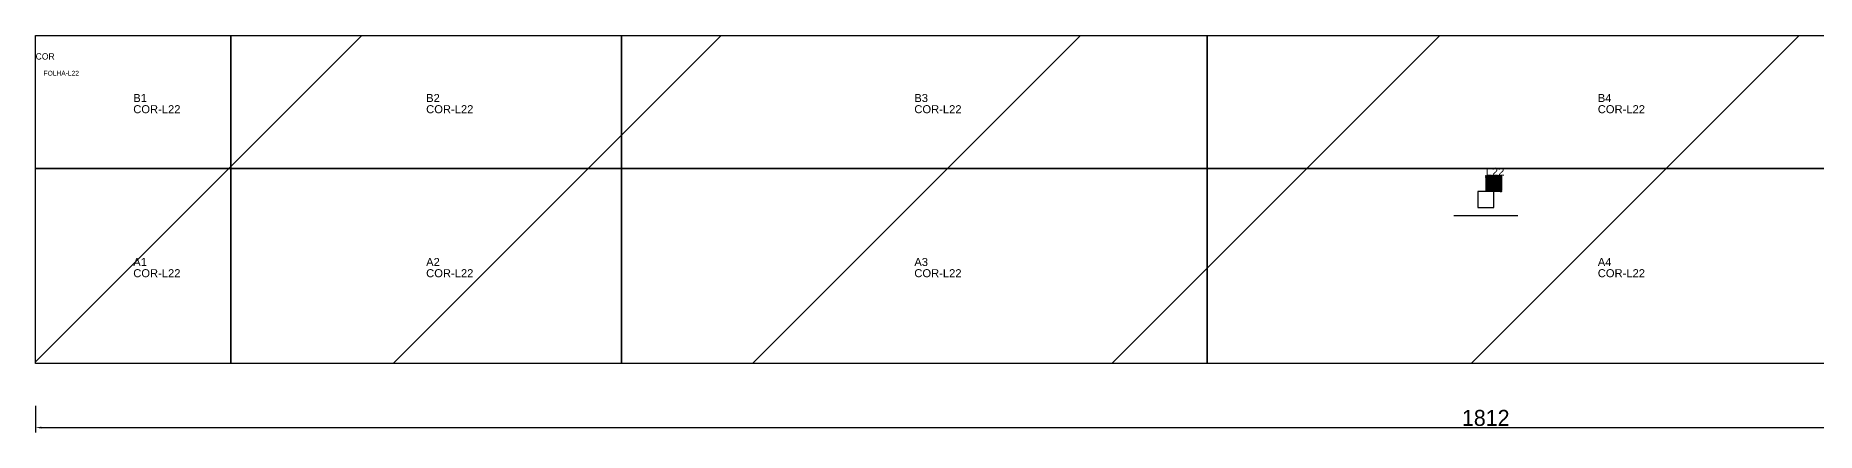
# Model space of a CAD drawing. Header units: metres. Extents: x 222 to 12207, y -46 to 202.
# Drawn here: x 222 to 1335, y -46 to 202 of the extents above; entities that cross this region are included whole.
import ezdxf

# ---------------------------------------------------------------- set-up
doc = ezdxf.new("R2010")
doc.units = ezdxf.units.M
for name, color, linetype in [('3', 3, 'CONTINUOUS'), ('AUX00', 7, 'CONTINUOUS'), ('COTA', 241, 'CONTINUOUS'), ('FOLHA', 255, 'CONTINUOUS'), ('Hachura', 251, 'CONTINUOUS'), ('NOMENCLATURA', 7, 'CONTINUOUS'), ('Nível', 160, 'CONTINUOUS'), ('Painéis', 200, 'CONTINUOUS'), ('Pilares', 5, 'CONTINUOUS'), ('REAPROVEITAMENTO', 251, 'CONTINUOUS'), ('SARR_2.2x7', 40, 'CONTINUOUS')]:
    doc.layers.add(name, color=color, linetype=linetype)
doc.styles.add('ARIAL', font='Arial.ttf')
doc.styles.add('STR_STANDARD', font='arial.ttf')
doc.dimstyles.new('EZ DXF', dxfattribs={"dimtxt": 10, "dimasz": 3.5, "dimexe": 3, "dimexo": 1.5, "dimgap": 1, "dimtad": 1, "dimdec": 1, "dimdsep": 46, "dimcen": 2.5, "dimazin": 3, "dimtfac": 1, "dimtmove": 0, "dimatfit": 3})

msp = doc.modelspace()

# ---------------------------------------------------------------- hatches: boundary and pattern name
at = {"layer": 'Hachura'}
h = msp.add_hatch(dxfattribs=at)
h.set_pattern_fill('ANSI31', scale=50)
h.paths.add_polyline_path([(222.2, 201.5), (2034.2, 201.5), (2034.2, -3.5), (222.2, -3.5)])
h = msp.add_hatch(dxfattribs=at)
h.set_pattern_fill('ANSI31', scale=50)
h.paths.add_polyline_path([(222.2, 201.5), (2034.2, 201.5), (2034.2, -3.5), (222.2, -3.5)])
at = {"layer": 'Reaproveitamento'}
h = msp.add_hatch(dxfattribs=at)
h.set_pattern_fill('SOLID')
h.paths.add_polyline_path([(1128.2, 104), (1138.2, 104), (1138.2, 114), (1128.2, 114)])
h = msp.add_hatch(dxfattribs=at)
h.set_pattern_fill('SOLID')
h.paths.add_polyline_path([(1128.2, 104), (1138.2, 104), (1138.2, 114), (1128.2, 114)])

# ---------------------------------------------------------------- linework, layer by layer
at = {"layer": '3'}
for points in [[(344.2, -3.5), (344.2, 201.5)], [(344.2, -3.5), (344.2, 201.5)], [(588.2, -3.5), (588.2, 201.5)], [(588.2, -3.5), (588.2, 201.5)], [(954.2, -3.5), (954.2, 201.5)], [(954.2, -3.5), (954.2, 201.5)], [(222.2, 118.5), (2034.2, 118.5)], [(222.2, 118.5), (2034.2, 118.5)]]:
    msp.add_lwpolyline(points, close=True, dxfattribs=at)
at = {"layer": 'Painéis', "color": 200}
for p, q in [((222.2, 201.5), (2034.2, 201.5)), ((222.2, -3.5), (222.2, 201.5)), ((222.2, 201.5), (2034.2, 201.5)), ((222.2, -3.5), (222.2, 201.5)), ((2034.2, -3.5), (222.2, -3.5)), ((2034.2, -3.5), (222.2, -3.5))]:
    msp.add_line(p, q, dxfattribs=at)
at = {"layer": 'Pilares'}
msp.add_lwpolyline([(1123.2, 94), (1133.2, 94), (1133.2, 104), (1123.2, 104)], close=True, dxfattribs=at)
msp.add_lwpolyline([(1123.2, 94), (1133.2, 94), (1133.2, 104), (1123.2, 104)], close=True, dxfattribs=at)
at = {"layer": 'SARR_2.2x7'}
msp.add_line((1108.2, 89), (1148.2, 89), dxfattribs=at)
msp.add_line((1108.2, 89), (1148.2, 89), dxfattribs=at)

# ---------------------------------------------------------------- texts
at = {"layer": '3', "style": 'STR_STANDARD'}
for s, p in [('B1', (283.2, 160)), ('B1', (283.2, 160)), ('B2', (466.2, 160)), ('B2', (466.2, 160)), ('B3', (771.2, 160)), ('B3', (771.2, 160)), ('B4', (1198.2, 160)), ('B4', (1198.2, 160)), ('A1', (283.2, 57.5)), ('A1', (283.2, 57.5)), ('A2', (466.2, 57.5)), ('A2', (466.2, 57.5)), ('A3', (771.2, 57.5)), ('A3', (771.2, 57.5)), ('A4', (1198.2, 57.5)), ('A4', (1198.2, 57.5))]:
    msp.add_text(s, height=5, dxfattribs=at).set_placement(p)
at = {"layer": 'AUX00', "style": 'STR_STANDARD'}
for p in [(283.2, 153), (283.2, 153), (466.2, 153), (466.2, 153), (771.2, 153), (771.2, 153), (1198.2, 153), (1198.2, 153), (283.2, 50.5), (283.2, 50.5), (466.2, 50.5), (466.2, 50.5), (771.2, 50.5), (771.2, 50.5), (1198.2, 50.5), (1198.2, 50.5)]:
    msp.add_text('COR-L22', height=5, dxfattribs=at).set_placement(p)
at = {"layer": 'FOLHA'}
msp.add_text('FOLHA-L22', height=3, dxfattribs=at).set_placement((227.2, 176.5))
msp.add_text('FOLHA-L22', height=3, dxfattribs=at).set_placement((227.2, 176.5))
at = {"layer": 'NOMENCLATURA', "insert": (1128.2, 119), "char_height": 5, "attachment_point": 1, "style": 'ARIAL'}
msp.add_mtext('L22', dxfattribs=at)
msp.add_mtext('L22', dxfattribs=at)
at = {"layer": 'Nível'}
msp.add_text('COR', height=4, dxfattribs=at).set_placement((222.2, 186.5))
msp.add_text('COR', height=4, dxfattribs=at).set_placement((222.2, 186.5))

# ---------------------------------------------------------------- dimensions: what is measured, and where the dimension line sits
at = {"layer": 'COTA'}
msp.add_linear_dim(base=(222.2, -43.5), p1=(222.2, -28.5), p2=(2034.2, -28.5), dimstyle='EZ DXF', dxfattribs=at).render()
msp.add_linear_dim(base=(222.2, -43.5), p1=(222.2, -28.5), p2=(2034.2, -28.5), dimstyle='EZ DXF', dxfattribs=at).render()

doc.saveas('drawing.dxf')
